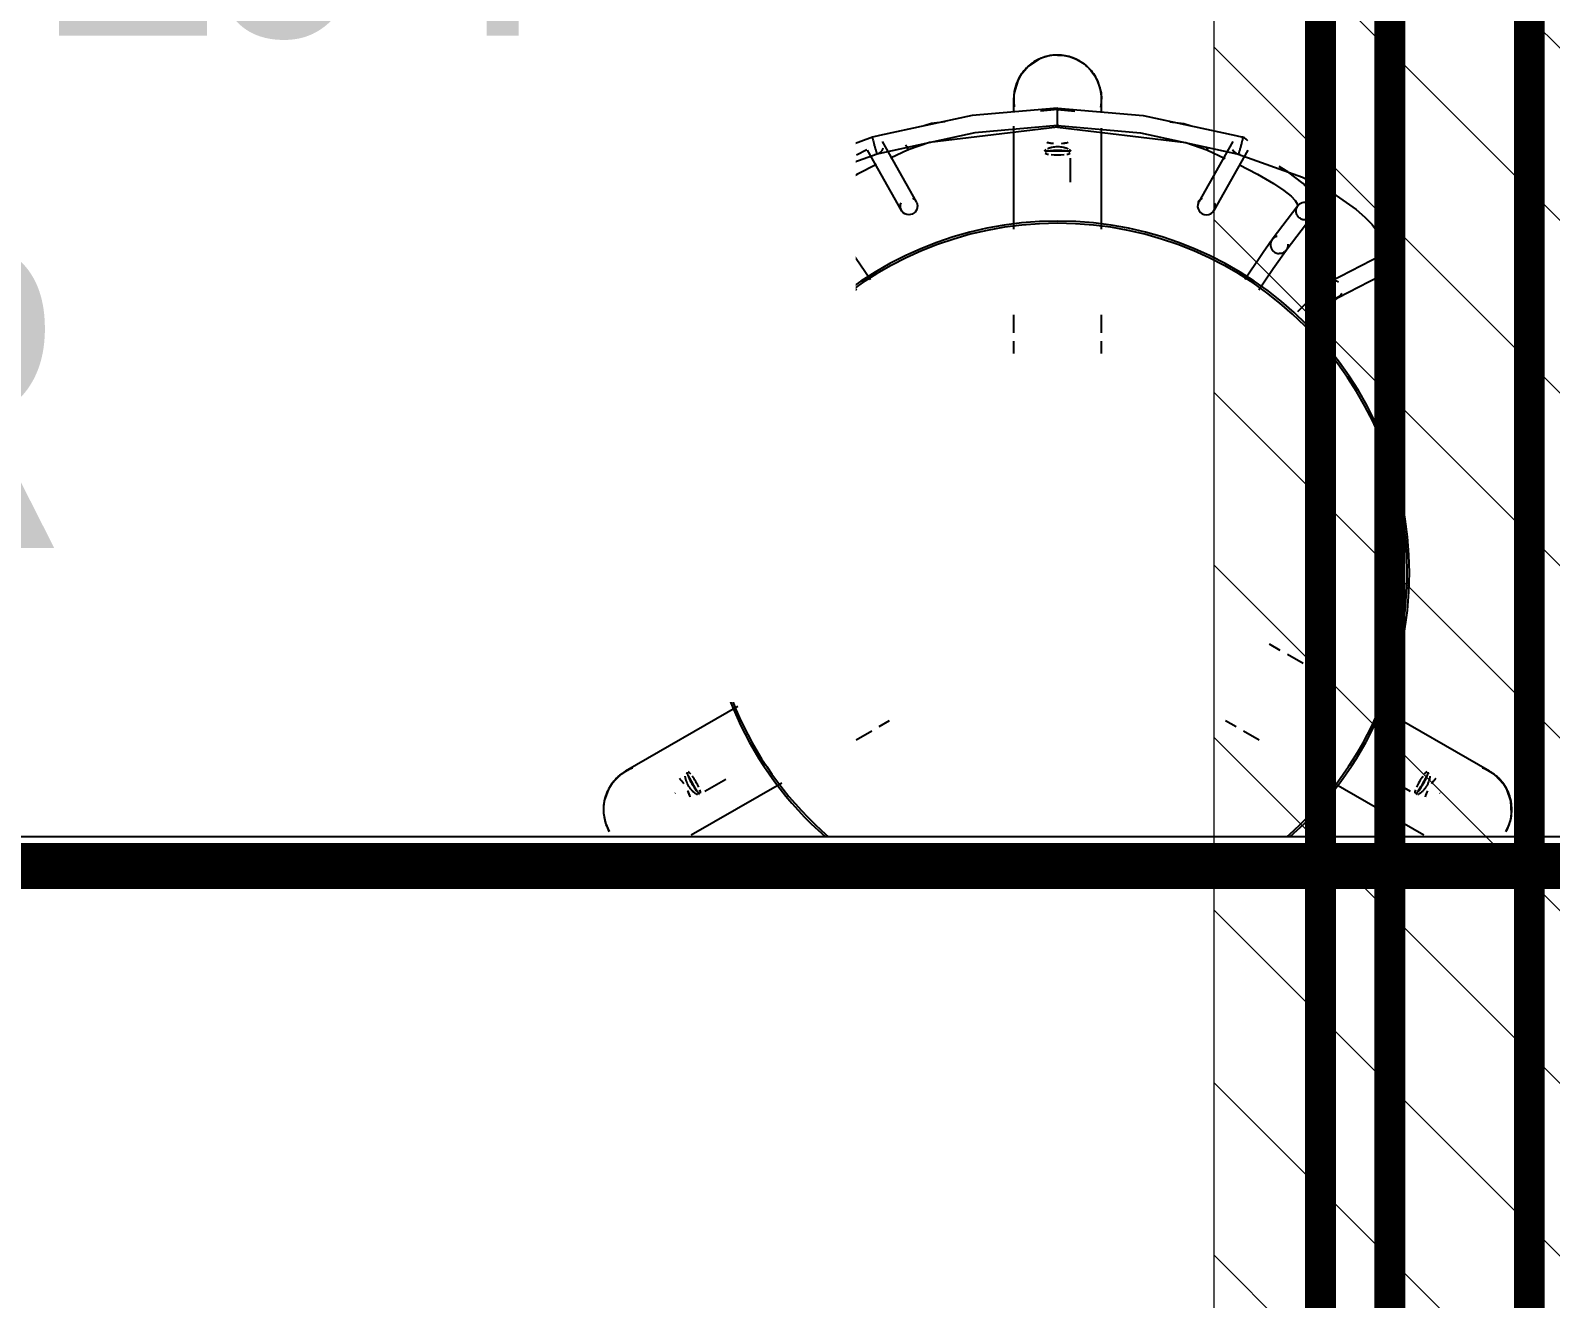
# Model space of a CAD drawing. Header units: millimetres. Extents: x 148480 to 578986, y 39883 to 155062.
# Drawn here: x 238237 to 239226, y 89860 to 90685 of the extents above; entities that cross this region are included whole.
import ezdxf

# ---------------------------------------------------------------- set-up
doc = ezdxf.new("R2010")
doc.units = ezdxf.units.MM
doc.linetypes.add('CENTER', pattern=[2, 1.25, -0.25, 0.25, -0.25])
doc.linetypes.add('HIDDEN', pattern=[0.375, 0.25, -0.125])
doc.layers.add('CB-AC CABLE TRAY', color=213, linetype='Continuous', lineweight=15)
doc.layers.add('P-PIPE-IDEN', color=7, linetype='Continuous', lineweight=9)
for name, color, linetype in [('CEN', 252, 'CENTER'), ('I - MODULAR', 44, 'Continuous'), ('Layer2', 4, 'Continuous'), ('Layer4', 6, 'Continuous'), ('M HVAC DRAIN PIPE', 30, 'Continuous'), ('M-HVAC VRV PIPE', 4, 'Continuous')]:
    doc.layers.add(name, color=color, linetype=linetype)
doc.styles.add('Arial_2', font='arial.ttf', dxfattribs={"height": 75})

# ---------------------------------------------------------------- blocks, each defined once
blk = doc.blocks.new('GFC1')
at = {"color": 8}
for p, q in [((311508.66, 91485.72, 0), (311508.66, 91474.05, 0)), ((311565.86, 91474.05, 0), (311565.86, 91485.72, 0)), ((311508.65, 91468.55, 0), (311508.65, 91460.58, 0)), ((311565.86, 91460.58, 0), (311565.86, 91468.55, 0)), ((311399.4, 91271.36, 0), (311392.49, 91267.38, 0)), ((311682.02, 91267.38, 0), (311675.11, 91271.36, 0)), ((311387.72, 91264.62, 0), (311377.62, 91258.79, 0)), ((311696.89, 91258.79, 0), (311686.79, 91264.62, 0)), ((311421.09, 91217.84, 0), (311428, 91221.83, 0)), ((311646.51, 91221.83, 0), (311653.42, 91217.84, 0)), ((311406.22, 91209.26, 0), (311416.32, 91215.09, 0)), ((311658.19, 91215.09, 0), (311668.29, 91209.26, 0))]:
    blk.add_line(p, q, dxfattribs=at)
at = {"layer": 'CEN', "color": 8, "linetype": 'HIDDEN', "lineweight": 0, "ltscale": 1500}
blk.add_lwpolyline([(313831.25, 92784.91), (313831.25, 91127.12), (309731.25, 91127.12), (309731.25, 92784.91)], dxfattribs=at)
at = {"layer": 'I - MODULAR', "color": 8}
for p, q in [((311508.66, 91625.86, 0), (311508.66, 91617.9, 0)), ((311565.86, 91617.71, 0), (311565.86, 91625.86, 0)), ((311537.26, 91619.29, 0), (311526.02, 91618.05, 0)), ((311537.26, 91619.29, 0), (311548.49, 91618.05, 0)), ((311508.66, 91608.31, 0), (311508.66, 91541.45, 0)), ((311565.86, 91541.45, 0), (311565.86, 91607.15, 0)), ((311413.09, 91593.04, 0), (311406.5, 91589.62, 0)), ((311413.3, 91592.88, 0), (311435.49, 91553.61, 0)), ((311445.45, 91559.24, 0), (311423.26, 91598.51, 0)), ((311440.14, 91592.95, 0), (311428.49, 91587.58, 0)), ((311651.25, 91598.51, 0), (311629.06, 91559.24, 0)), ((311634.37, 91592.95, 0), (311646.35, 91587.43, 0)), ((311639.02, 91553.61, 0), (311661.21, 91592.88, 0)), ((311545.6, 91571.96, 0), (311545.6, 91587.59, 0)), ((311397.66, 91534.59, 0), (311380.96, 91556.51, 0)), ((311693.55, 91556.51, 0), (311676.85, 91534.59, 0)), ((311371.85, 91549.58, 0), (311388.52, 91527.71, 0)), ((311685.99, 91527.71, 0), (311702.66, 91549.58, 0)), ((311327.38, 91523.65, 0), (311324.36, 91526.22, 0)), ((311360.05, 91507.19, 0), (311326.24, 91524.42, 0)), ((311748.27, 91524.42, 0), (311714.46, 91507.19, 0)), ((311758.57, 91518.48, 0), (311750.15, 91526.22, 0)), ((311319.86, 91515.04, 0), (311315.94, 91518.48, 0)), ((311321.04, 91514.23, 0), (311354.84, 91497, 0)), ((311719.67, 91497, 0), (311753.47, 91514.23, 0)), ((311758.57, 91518.48, 0), (311754.65, 91515.04, 0)), ((311329.28, 91230.88, 0), (311256.26, 91188.72, 0)), ((311818.25, 91188.72, 0), (311745.23, 91230.88, 0)), ((311298.98, 91147.34, 0), (311357.86, 91181.33, 0)), ((311307.87, 91175.86, 0), (311321.41, 91183.67, 0)), ((311716.65, 91181.33, 0), (311775.53, 91147.34, 0)), ((311753.1, 91183.67, 0), (311766.64, 91175.86, 0)), ((311288.51, 91174.42, 0), (311288.32, 91174.21, 0)), ((311786.19, 91174.21, 0), (311786, 91174.42, 0))]:
    blk.add_line(p, q, dxfattribs=at)
at = {"layer": 'I - MODULAR', "color": 8, "elevation": 0, "flags": 128}
for points in [[(311537.26, 91654.69), (311532.86, 91654.34), (311528.89, 91653.43), (311525.2, 91652), (311518.37, 91647.51), (311513.18, 91641.43), (311511.28, 91637.9), (311508.95, 91630), (311508.66, 91625.86)], [(311537.26, 91654.69), (311541.59, 91654.34), (311545.59, 91653.44), (311549.29, 91652.01), (311552.84, 91650.03), (311556.07, 91647.57), (311558.91, 91644.69), (311561.33, 91641.42), (311563.25, 91637.87), (311565.56, 91630), (311565.85, 91625.86)], [(311537.26, 91620.2), (311481.62, 91615.44), (311421.31, 91602.33), (311416.77, 91601.21)], [(311537.26, 91620.2), (311592.89, 91615.44), (311653.2, 91602.33), (311657.74, 91601.21)], [(311537.26, 91608.76), (311483.37, 91604.14), (311424.59, 91591.36), (311419.78, 91590.17)], [(311537.26, 91607.85), (311453.83, 91597.76), (311440.14, 91592.95)], [(311464.21, 91611.21), (311455.25, 91610.22), (311450.43, 91608.56)], [(311537.26, 91608.76), (311591.14, 91604.14), (311649.92, 91591.36), (311654.73, 91590.17)], [(311537.26, 91607.85), (311620.68, 91597.76), (311634.37, 91592.95)], [(311610.3, 91611.21), (311619.26, 91610.22), (311624.08, 91608.56)], [(311416.77, 91601.21), (311368.18, 91583.18), (311346.57, 91570.87), (311332.44, 91560.15), (311322.2, 91549.77), (311315.95, 91540.58), (311312.96, 91532.63), (311315.17, 91519.37), (311315.94, 91518.48)], [(311419.78, 91590.17), (311378.04, 91575.19), (311358.32, 91564.78), (311343.07, 91554.15), (311337.33, 91549.15), (311332.69, 91544.42), (311326.58, 91536.18), (311324.15, 91530.18), (311324.36, 91526.22)], [(311419.33, 91583.36), (311407.14, 91577.09), (311396.9, 91571.19), (311390.02, 91566.58), (311385.4, 91562.85), (311382.63, 91560.01), (311380.78, 91556.88), (311381.66, 91555.3)], [(311654.73, 91590.17), (311696.47, 91575.19), (311716.19, 91564.78), (311731.44, 91554.15), (311737.18, 91549.15), (311741.82, 91544.42), (311747.93, 91536.18), (311750.36, 91530.18), (311750.15, 91526.22)], [(311655.18, 91583.36), (311667.38, 91577.09), (311677.61, 91571.19), (311684.49, 91566.58), (311689.11, 91562.85), (311691.88, 91560.01), (311693.73, 91556.89), (311692.97, 91555.58), (311692.86, 91555.31)], [(311388.93, 91579.63), (311383.24, 91575.79), (311378.06, 91571.63), (311371.76, 91564.43), (311369.4, 91558.07), (311370.07, 91553.2), (311371.1, 91550.92), (311371.15, 91550.8)], [(311703.36, 91550.8), (311704.53, 91553.45), (311704.76, 91559.93), (311702.49, 91564.85), (311697.07, 91571.07), (311686.96, 91578.78), (311681.35, 91582.25)], [(311376.41, 91547.39), (311378.36, 91547.54), (311377.92, 91547.53), (311380.03, 91548.78), (311382.08, 91553.21), (311381.11, 91556.3)], [(311440.47, 91550.74), (311439.14, 91550.88), (311437.87, 91551.34), (311436.75, 91552.09), (311435.85, 91553.05), (311435.2, 91554.2)], [(311445.74, 91558.65), (311446.18, 91556.47), (311445.73, 91554.26), (311444.51, 91552.43), (311442.69, 91551.2), (311440.47, 91550.74)], [(311628.77, 91558.65), (311629.42, 91559.8), (311630.32, 91560.76), (311631.44, 91561.5)], [(311639.31, 91558.59), (311639.75, 91556.37), (311639.31, 91554.2)], [(311698.11, 91558.69), (311697.19, 91558.64), (311696.29, 91558.43), (311695.44, 91558.08), (311694.66, 91557.6), (311693.97, 91556.99), (311693.4, 91556.3)], [(311702.81, 91549.79), (311703.78, 91552.99), (311701.47, 91557.53), (311699.78, 91558.55), (311700.04, 91558.56), (311698.11, 91558.69)], [(311371.7, 91549.79), (311372.27, 91549.1), (311372.96, 91548.49), (311373.74, 91548), (311374.59, 91547.66), (311375.49, 91547.45), (311376.41, 91547.39)], [(311397.79, 91534.4), (311398.33, 91533.39), (311398.71, 91532.06), (311398.74, 91530.69), (311398.43, 91529.34), (311397.81, 91528.09), (311396.9, 91527.03), (311395.76, 91526.21), (311394.47, 91525.69), (311393.09, 91525.5)], [(311394.33, 91536.68), (311394.94, 91536.52), (311395.52, 91536.3), (311396.07, 91536.02), (311396.59, 91535.67), (311397.06, 91535.25), (311397.49, 91534.79), (311397.79, 91534.4)], [(311397.7, 91534.53), (311398.79, 91533.04), (311400.49, 91530.64), (311403.07, 91526.91), (311406.18, 91522.38), (311411.82, 91514.09), (311415.54, 91508.58)], [(311676.81, 91534.54), (311675.72, 91533.05), (311674.03, 91530.65), (311671.45, 91526.92), (311668.34, 91522.39), (311662.7, 91514.1), (311658.97, 91508.58)], [(311329.29, 91519.32), (311329.23, 91520.26), (311329, 91521.18), (311328.64, 91522.05), (311328.15, 91522.83), (311327.52, 91523.52)], [(311388.48, 91527.76), (311391.24, 91523.89), (311393.89, 91520.07), (311396.94, 91515.62), (311402.48, 91507.47), (311406.44, 91501.61)], [(311686.04, 91527.76), (311683.27, 91523.89), (311680.63, 91520.08), (311677.57, 91515.62), (311672.03, 91507.47), (311668.07, 91501.61)], [(311686.13, 91527.9), (311685.77, 91527.44), (311685.28, 91526.93), (311684.73, 91526.49), (311684.13, 91526.13), (311683.5, 91525.85), (311682.82, 91525.65), (311682.13, 91525.53), (311681.42, 91525.5)], [(311687.08, 91531.59), (311687.05, 91530.22), (311686.66, 91528.89), (311686.13, 91527.9)], [(311751.26, 91525.01), (311749.71, 91524.92), (311748.24, 91524.4), (311746.99, 91523.52)], [(311319.76, 91515.13), (311320.83, 91514.34), (311322.07, 91513.83), (311323.39, 91513.62), (311324.71, 91513.75), (311325.68, 91513.95), (311326.73, 91514.48), (311327.54, 91515.25), (311328.46, 91516.44), (311329.1, 91517.9), (311329.29, 91519.32)], [(311754.75, 91515.13), (311755.28, 91515.7), (311755.72, 91516.33), (311756.06, 91517.02), (311756.32, 91517.77), (311756.48, 91518.54), (311756.52, 91519.33)], [(311756.52, 91519.33), (311756.39, 91520.8), (311755.52, 91522.76), (311755.24, 91522.93)], [(311360.55, 91506.9), (311361.15, 91506.52), (311362.34, 91505.69), (311365.46, 91503.05), (311368.76, 91499.99), (311371.35, 91497.51), (311374.99, 91493.93), (311381.25, 91487.63)], [(311713.96, 91506.9), (311713.36, 91506.52), (311712.17, 91505.69), (311709.06, 91503.05), (311705.75, 91499.99), (311703.16, 91497.51), (311699.52, 91493.93), (311693.26, 91487.63)], [(311353.57, 91497.9), (311353.2, 91498.33), (311352.74, 91498.9), (311352.31, 91499.63)], [(311363.09, 91502.09), (311362.89, 91500.64), (311362.33, 91499.27), (311361.43, 91498.1), (311360.28, 91497.19), (311358.93, 91496.61), (311357.49, 91496.39), (311356.05, 91496.55), (311354.7, 91497.08), (311353.57, 91497.9)], [(311354.33, 91497.29), (311356.46, 91495.72), (311358.92, 91493.54), (311362.55, 91490.1), (311365.79, 91486.94), (311372.3, 91480.42), (311374.26, 91478.4)], [(311720.18, 91497.29), (311718.05, 91495.72), (311715.59, 91493.54), (311711.96, 91490.1), (311708.72, 91486.94), (311702.21, 91480.42), (311700.25, 91478.4)], [(311720.94, 91497.9), (311719.81, 91497.08), (311718.46, 91496.55), (311717.02, 91496.39), (311715.58, 91496.61), (311714.23, 91497.19), (311713.08, 91498.1), (311712.18, 91499.27), (311711.62, 91500.64), (311711.42, 91502.09)], [(311722.2, 91499.63), (311721.77, 91498.9), (311721.31, 91498.33), (311720.94, 91497.9)], [(311256.26, 91188.71), (311252.79, 91186.37), (311247.21, 91180.54), (311245.06, 91177.05), (311242.36, 91169.45), (311241.85, 91165.52), (311241.89, 91161.4), (311243.18, 91154.97), (311245.59, 91149.54)], [(311828.92, 91149.54), (311830.81, 91153.52), (311832.01, 91157.41), (311832.62, 91161.33), (311832.15, 91169.48), (311829.47, 91177.02), (311827.37, 91180.43), (311821.69, 91186.39), (311818.25, 91188.71)]]:
    blk.add_lwpolyline(points, dxfattribs=at)
at = {"layer": 'I - MODULAR', "color": 8, "linetype": 'Continuous', "elevation": 0}
blk.add_lwpolyline([(312855.19, 89946.23), (310155.19, 89946.23, -0.414214), (310005.19, 90096.23), (310005.19, 90996.23, -0.414214), (310155.19, 91146.23), (312855.19, 91146.23, -0.414214), (313005.19, 90996.23), (313005.19, 90096.23, -0.414214)], format="xyb", close=True, dxfattribs=at)
at = {"layer": 'I - MODULAR', "color": 8}
for radius, start, end in [(228.8, 0, 180), (228.8, 0, 180), (227.37, 0, 180), (228.8, 180, 228.59487), (228.8, 180, 228.59487), (227.37, 180, 229.03724), (227.37, 310.96276, 0), (228.8, 311.40513, 0), (228.8, 311.40513, 0)]:
    blk.add_arc((311537.26, 91317.84, 0), radius, start, end, dxfattribs=at)
for centre, major_axis, ratio, start_param, end_param in [((311418.28, 91595.69, 0), (4.98, 2.81), 0.992436, 4.201269, 5.531684), ((311537.26, 91591.15, 0), (8.35, 0), 0.173648, 0.261799, 2.879793), ((311656.23, 91595.69, 0), (-4.98, 2.81), 0.992436, 0.957956, 2.081916), ((311656.23, 91595.69, 0), (-4.98, 2.81), 0.992436, 4.258135, 5.223509), ((311537.26, 91591.15, 0), (8.35, 0), 0.173648, 3.403392, 3.926991), ((311537.26, 91591.15, 0), (8.35, 0), 0.173648, 4.18879, 5.235988), ((311537.26, 91591.15, 0), (8.35, 0), 0.173648, 5.497787, 6.021386), ((311440.47, 91556.42, 0), (4.98, 2.81), 0.992436, 2.248945, 3.041791), ((311440.47, 91556.42, 0), (4.98, 2.81), 0.992436, 6.183384, 6.879071), ((311634.04, 91556.42, 0), (-4.98, 2.81), 0.992436, 0.099802, 2.081916), ((311634.04, 91556.42, 0), (-4.98, 2.81), 0.992436, 2.081916, 3.241394), ((311300.62, 91181.31, 0), (-4.17, 7.23), 0.173648, 0.261799, 2.879793), ((311300.62, 91181.31, 0), (-4.17, 7.23), 0.173648, 5.497787, 6.021386), ((311773.89, 91181.31, 0), (4.17, 7.23), 0.173648, 3.403392, 6.021386), ((311773.89, 91181.31, 0), (4.17, 7.23), 0.173648, 0.261799, 0.785398), ((311300.62, 91181.31, 0), (-4.17, 7.23), 0.173648, 4.18879, 5.235988), ((311773.89, 91181.31, 0), (4.17, 7.23), 0.173648, 1.047198, 2.094395), ((311300.62, 91181.31, 0), (-4.17, 7.23), 0.173648, 3.403392, 3.926991), ((311773.89, 91181.31, 0), (4.17, 7.23), 0.173648, 2.356194, 2.879793)]:
    blk.add_ellipse(centre, major_axis=major_axis, ratio=ratio, start_param=start_param, end_param=end_param, dxfattribs=at)
for points, knots in [([(311537.26, 91654.68, 0), (311532.91, 91654.64, 0), (311526.93, 91653.32, 0), (311520.5, 91649.38, 0), (311517.42, 91646.7, 0), (311515.27, 91644.37, 0), (311513.38, 91641.82, 0), (311511.31, 91638.3, 0), (311509.39, 91633.28, 0), (311508.62, 91628.2, 0), (311508.67, 91623.95, 0), (311508.91, 91621.9, 0), (311509.09, 91620.88, 0)], [-1, -1, -1, -1, -0.8611111, -0.7916667, -0.7569444, -0.7222222, -0.6875, -0.6527778, -0.5833333, -0.5138889, -0.4791667, -0.4444444, -0.4444444, -0.4444444, -0.4444444]), ([(311537.26, 91654.68, 0), (311533.78, 91654.65, 0), (311528.93, 91653.81, 0), (311522.85, 91650.91, 0), (311518.74, 91648.03, 0), (311515.21, 91644.42, 0), (311512.33, 91640.3, 0), (311510.25, 91635.73, 0), (311508.94, 91630.89, 0), (311508.53, 91625.88, 0), (311508.8, 91622.53, 0), (311509.09, 91620.88, 0)], [-1, -1, -1, -1, -0.8888889, -0.8333333, -0.7777778, -0.7222222, -0.6666667, -0.6111111, -0.5555556, -0.5, -0.4444444, -0.4444444, -0.4444444, -0.4444444]), ([(311565.42, 91620.88, 0), (311565.64, 91622.1, 0), (311565.88, 91624.37, 0), (311565.84, 91627.77, 0), (311565.41, 91631.46, 0), (311564.26, 91635.73, 0), (311562.18, 91640.3, 0), (311559.3, 91644.42, 0), (311555.79, 91648.01, 0), (311551.67, 91650.9, 0), (311547.1, 91653.08, 0), (311542.37, 91654.35, 0), (311538.99, 91654.66, 0), (311537.26, 91654.68, 0)], [-0.5555556, -0.5555556, -0.5555556, -0.5555556, -0.5138889, -0.4791667, -0.4444444, -0.3888889, -0.3333333, -0.2777778, -0.2222222, -0.1666667, -0.1111111, -0.0555556, 0, 0, 0, 0]), ([(311537.26, 91618.34, 0), (311537.26, 91618.59, 0), (311537.26, 91619.04, 0), (311537.26, 91619.77, 0), (311537.26, 91620.27, 0), (311537.26, 91620.19, 0), (311537.26, 91619.79, 0), (311537.26, 91619.49, 0), (311537.26, 91619.31, 0)], [0.5555556, 0.5555556, 0.5555556, 0.5555556, 0.6111111, 0.6666667, 0.7777778, 0.8888889, 0.9444444, 1, 1, 1, 1]), ([(311537.26, 91609.66, 0), (311537.26, 91609.48, 0), (311537.26, 91609.18, 0), (311537.26, 91608.88, 0), (311537.26, 91608.74, 0), (311537.26, 91608.78, 0), (311537.26, 91609, 0), (311537.26, 91609.5, 0), (311537.26, 91610.34, 0), (311537.26, 91611.39, 0), (311537.26, 91612.28, 0), (311537.26, 91613.24, 0), (311537.26, 91614.56, 0), (311537.26, 91615.91, 0), (311537.26, 91617.15, 0), (311537.26, 91618, 0), (311537.26, 91618.74, 0), (311537.26, 91619.13, 0), (311537.26, 91619.31, 0)], [0, 0, 0, 0, 0.055556, 0.111111, 0.166667, 0.222222, 0.277778, 0.333333, 0.444444, 0.5, 0.555556, 0.611111, 0.666667, 0.777778, 0.833333, 0.888889, 0.944444, 1, 1, 1, 1]), ([(311537.26, 91608.69, 0), (311537.26, 91608.51, 0), (311537.26, 91608.22, 0), (311537.26, 91607.94, 0), (311537.26, 91607.82, 0), (311537.26, 91607.89, 0), (311537.26, 91608.12, 0), (311537.26, 91608.65, 0), (311537.26, 91609.29, 0), (311537.26, 91609.8, 0)], [-0.6666667, -0.6666667, -0.6666667, -0.6666667, -0.6111111, -0.5555556, -0.5, -0.4444444, -0.3888889, -0.3333333, -0.2222222, -0.2222222, -0.2222222, -0.2222222]), ([(311537.26, 91608.69, 0), (311537.26, 91608.51, 0), (311537.26, 91608.22, 0), (311537.26, 91607.94, 0), (311537.26, 91607.82, 0), (311537.26, 91607.89, 0), (311537.26, 91608.12, 0), (311537.26, 91608.59, 0), (311537.26, 91609.18, 0), (311537.26, 91609.67, 0), (311537.26, 91609.79, 0)], [0.3333333, 0.3333333, 0.3333333, 0.3333333, 0.3888889, 0.4444444, 0.5, 0.5555556, 0.6111111, 0.6666667, 0.75, 0.7777778, 0.7777778, 0.7777778, 0.7777778]), ([(311416.89, 91600.33, 0), (311416.85, 91600.51, 0), (311416.79, 91600.8, 0), (311416.75, 91601.12, 0), (311416.76, 91601.21, 0), (311416.77, 91601.21, 0)], [0, 0, 0, 0, 0.0555556, 0.1111111, 0.1797143, 0.1797143, 0.1797143, 0.1797143]), ([(311416.89, 91600.33, 0), (311416.92, 91600.16, 0), (311417, 91599.78, 0), (311417.23, 91598.82, 0), (311417.59, 91597.38, 0), (311418.02, 91595.74, 0), (311418.38, 91594.46, 0), (311418.64, 91593.54, 0), (311418.9, 91592.68, 0), (311419.13, 91591.92, 0), (311419.34, 91591.27, 0), (311419.57, 91590.58, 0), (311419.69, 91590.29, 0), (311419.74, 91590.22, 0)], [0, 0, 0, 0, 0.0555556, 0.1111111, 0.2222222, 0.3333333, 0.3888889, 0.4444444, 0.5, 0.5555556, 0.6111111, 0.6666667, 0.7777778, 0.7777778, 0.7777778, 0.7777778]), ([(311438.27, 91596.21, 0), (311438.41, 91595.93, 0), (311438.67, 91595.37, 0), (311439.04, 91594.64, 0), (311439.38, 91594.01, 0), (311439.66, 91593.52, 0), (311439.89, 91593.17, 0), (311440.05, 91592.97, 0), (311440.12, 91592.94, 0), (311440.14, 91592.95, 0)], [0.1111111, 0.1111111, 0.1111111, 0.1111111, 0.1666667, 0.2222222, 0.2777778, 0.3333333, 0.3888889, 0.4444444, 0.4956758, 0.4956758, 0.4956758, 0.4956758]), ([(311440.14, 91592.95, 0), (311440.14, 91592.95, 0), (311440.17, 91592.96, 0), (311440.19, 91593.04, 0), (311440.14, 91593.32, 0), (311440.01, 91593.81, 0), (311439.82, 91594.39, 0), (311439.65, 91594.87, 0), (311439.6, 91594.99, 0)], [0.4980564, 0.4980564, 0.4980564, 0.4980564, 0.5, 0.5555556, 0.6111111, 0.6666667, 0.75, 0.7777778, 0.7777778, 0.7777778, 0.7777778]), ([(311530.18, 91597.94, 0), (311530.84, 91597.77, 0), (311532.28, 91597.44, 0), (311533.8, 91597.3, 0), (311534.62, 91597.24, 0)], [-0.07874903, -0.07874903, -0.07874903, -0.07874903, -0.05555556, -0.02873291, -0.02873291, -0.02873291, -0.02873291]), ([(311530.73, 91593.84, 0), (311530.92, 91593.92, 0), (311531.34, 91594.1, 0), (311532.03, 91594.34, 0), (311532.79, 91594.56, 0), (311533.89, 91594.82, 0), (311535.37, 91595.06, 0), (311536.63, 91595.12, 0), (311537.26, 91595.13, 0)], [-0.5714286, -0.5714286, -0.5714286, -0.5714286, -0.5, -0.4285714, -0.3571429, -0.2857143, -0.1428571, 0, 0, 0, 0]), ([(311537.26, 91595.13, 0), (311537.88, 91595.12, 0), (311539.14, 91595.06, 0), (311540.62, 91594.82, 0), (311541.72, 91594.56, 0), (311542.48, 91594.34, 0), (311543.17, 91594.1, 0), (311543.68, 91593.89, 0), (311543.95, 91593.76, 0), (311544.04, 91593.72, 0)], [-1, -1, -1, -1, -0.8571429, -0.7142857, -0.6428571, -0.5714286, -0.5, -0.4285714, -0.3958969, -0.3958969, -0.3958969, -0.3958969]), ([(311634.37, 91592.95, 0), (311634.37, 91592.95, 0), (311634.34, 91592.96, 0), (311634.33, 91593.04, 0), (311634.37, 91593.32, 0), (311634.51, 91593.88, 0), (311634.73, 91594.5, 0), (311634.91, 91594.99, 0)], [0.4980564, 0.4980564, 0.4980564, 0.4980564, 0.5, 0.5555556, 0.6111111, 0.6666667, 0.7777778, 0.7777778, 0.7777778, 0.7777778]), ([(311635.47, 91594.66, 0), (311635.36, 91594.43, 0), (311635.13, 91594.01, 0), (311634.85, 91593.52, 0), (311634.62, 91593.17, 0), (311634.46, 91592.97, 0), (311634.39, 91592.94, 0), (311634.37, 91592.95, 0)], [0.2222222, 0.2222222, 0.2222222, 0.2222222, 0.2777778, 0.3333333, 0.3888889, 0.4444444, 0.4956758, 0.4956758, 0.4956758, 0.4956758]), ([(311657.62, 91600.33, 0), (311657.59, 91600.16, 0), (311657.51, 91599.78, 0), (311657.28, 91598.82, 0), (311656.92, 91597.38, 0), (311656.49, 91595.74, 0), (311656.13, 91594.46, 0), (311655.84, 91593.46, 0), (311655.55, 91592.47, 0), (311655.27, 91591.57, 0), (311655.03, 91590.85, 0), (311654.87, 91590.41, 0), (311654.8, 91590.26, 0), (311654.77, 91590.22, 0)], [0, 0, 0, 0, 0.0555556, 0.1111111, 0.2222222, 0.3333333, 0.3888889, 0.4444444, 0.5138889, 0.5833333, 0.6527778, 0.7222222, 0.7777778, 0.7777778, 0.7777778, 0.7777778]), ([(311657.62, 91600.33, 0), (311657.66, 91600.51, 0), (311657.72, 91600.8, 0), (311657.76, 91601.12, 0), (311657.75, 91601.21, 0), (311657.74, 91601.21, 0)], [0, 0, 0, 0, 0.0555556, 0.1111111, 0.1797143, 0.1797143, 0.1797143, 0.1797143]), ([(311537.26, 91592.23, 0), (311536.63, 91592.22, 0), (311535.37, 91592.21, 0), (311533.89, 91592.16, 0), (311532.79, 91592.11, 0), (311532.03, 91592.07, 0), (311531.34, 91592.04, 0), (311530.72, 91592.03, 0), (311530.18, 91592.03, 0), (311529.87, 91592.04, 0), (311529.74, 91592.06, 0)], [-1, -1, -1, -1, -0.8571429, -0.7142857, -0.6428571, -0.5714286, -0.5, -0.4285714, -0.3571429, -0.2857143, -0.2857143, -0.2857143, -0.2857143]), ([(311545.6, 91592.45, 0), (311545.6, 91592.34, 0), (311545.46, 91592.17, 0), (311544.94, 91592.06, 0), (311544.33, 91592.03, 0), (311543.79, 91592.03, 0), (311543.17, 91592.04, 0), (311542.48, 91592.07, 0), (311541.72, 91592.11, 0), (311540.62, 91592.16, 0), (311539.14, 91592.21, 0), (311537.88, 91592.22, 0), (311537.26, 91592.23, 0)], [-1, -1, -1, -1, -0.857143, -0.714286, -0.642857, -0.571429, -0.5, -0.428571, -0.357143, -0.285714, -0.142857, 0, 0, 0, 0]), ([(311371.73, 91549.75, 0), (311371.64, 91549.88, 0), (311371.43, 91550.2, 0), (311371.16, 91550.75, 0), (311370.96, 91551.3, 0), (311370.84, 91551.76, 0), (311370.77, 91552.19, 0), (311370.74, 91552.56, 0), (311370.72, 91552.94, 0), (311370.74, 91553.49, 0), (311370.88, 91554.28, 0), (311371.15, 91555.1, 0), (311371.57, 91555.9, 0), (311372.1, 91556.61, 0), (311372.89, 91557.4, 0), (311373.64, 91557.87, 0), (311374.11, 91558.12, 0), (311374.38, 91558.26, 0), (311374.63, 91558.38, 0), (311374.78, 91558.47, 0), (311374.84, 91558.54, 0), (311374.94, 91558.61, 0), (311374.65, 91558.58, 0), (311374.34, 91558.52, 0), (311374.57, 91558.59, 0), (311375.11, 91558.68, 0), (311375.67, 91558.73, 0), (311376.14, 91558.72, 0), (311376.41, 91558.69, 0)], [0, 0, 0, 0, 0.05, 0.1, 0.125, 0.15, 0.175, 0.1875, 0.2, 0.225, 0.25, 0.275, 0.3, 0.325, 0.35, 0.4, 0.425, 0.45, 0.475, 0.525, 0.575, 0.6375, 0.7, 0.75, 0.85, 0.9, 0.95, 1, 1, 1, 1]), ([(311376.41, 91558.69, 0), (311376.71, 91558.7, 0), (311377.32, 91558.66, 0), (311378.07, 91558.49, 0), (311378.57, 91558.31, 0), (311378.84, 91558.2, 0), (311379.05, 91558.1, 0), (311379.25, 91557.99, 0), (311379.45, 91557.88, 0), (311379.64, 91557.75, 0), (311379.83, 91557.62, 0), (311380.01, 91557.48, 0), (311380.19, 91557.33, 0), (311380.36, 91557.18, 0), (311380.52, 91557.02, 0), (311380.67, 91556.85, 0), (311380.87, 91556.63, 0), (311381, 91556.46, 0), (311381.08, 91556.34, 0)], [0, 0, 0, 0, 0.166667, 0.333333, 0.416667, 0.458333, 0.5, 0.541667, 0.583333, 0.625, 0.666667, 0.708333, 0.75, 0.791667, 0.833333, 0.875, 0.916667, 1, 1, 1, 1]), ([(311698.11, 91547.4, 0), (311697.68, 91547.4, 0), (311697.06, 91547.48, 0), (311696.36, 91547.69, 0), (311695.98, 91547.84, 0), (311695.7, 91547.97, 0), (311695.42, 91548.12, 0), (311695.08, 91548.33, 0), (311694.51, 91548.74, 0), (311693.79, 91549.46, 0), (311693.2, 91550.29, 0), (311692.84, 91551.02, 0), (311692.63, 91551.6, 0), (311692.49, 91552.21, 0), (311692.42, 91552.84, 0), (311692.43, 91553.48, 0), (311692.5, 91554.1, 0), (311692.64, 91554.7, 0), (311692.91, 91555.48, 0), (311693.2, 91556.01, 0), (311693.43, 91556.34, 0)], [0, 0, 0, 0, 0.1, 0.15, 0.175, 0.2, 0.225, 0.25, 0.3, 0.4, 0.5, 0.55, 0.6, 0.65, 0.7, 0.75, 0.8, 0.85, 0.9, 1, 1, 1, 1]), ([(311702.78, 91549.75, 0), (311702.7, 91549.63, 0), (311702.57, 91549.46, 0), (311702.37, 91549.23, 0), (311702.22, 91549.07, 0), (311702.06, 91548.91, 0), (311701.89, 91548.76, 0), (311701.71, 91548.61, 0), (311701.53, 91548.47, 0), (311701.34, 91548.33, 0), (311701.15, 91548.21, 0), (311700.95, 91548.1, 0), (311700.75, 91547.99, 0), (311700.55, 91547.89, 0), (311700.27, 91547.77, 0), (311699.77, 91547.6, 0), (311699.02, 91547.43, 0), (311698.41, 91547.39, 0), (311698.11, 91547.4, 0)], [0, 0, 0, 0, 0.083333, 0.125, 0.166667, 0.208333, 0.25, 0.291667, 0.333333, 0.375, 0.416667, 0.458333, 0.5, 0.541667, 0.583333, 0.666667, 0.833333, 1, 1, 1, 1]), ([(311676.75, 91534.45, 0), (311676.7, 91534.37, 0), (311676.6, 91534.22, 0), (311676.45, 91533.97, 0), (311676.32, 91533.72, 0), (311676.22, 91533.49, 0), (311676.09, 91533.19, 0), (311675.97, 91532.83, 0), (311675.86, 91532.43, 0), (311675.8, 91532.08, 0), (311675.76, 91531.74, 0), (311675.74, 91531.4, 0), (311675.74, 91531.05, 0), (311675.77, 91530.71, 0), (311675.81, 91530.37, 0), (311675.9, 91529.91, 0), (311676.06, 91529.35, 0), (311676.34, 91528.7, 0), (311676.68, 91528.09, 0), (311677.11, 91527.53, 0), (311677.6, 91527.02, 0), (311678.14, 91526.58, 0), (311678.74, 91526.2, 0), (311679.27, 91525.95, 0), (311679.7, 91525.79, 0), (311680.04, 91525.69, 0), (311680.38, 91525.61, 0), (311680.84, 91525.53, 0), (311681.19, 91525.5, 0), (311681.42, 91525.5, 0)], [0, 0, 0, 0, 0.027778, 0.055556, 0.083333, 0.104167, 0.125, 0.166667, 0.194444, 0.222222, 0.25, 0.277778, 0.305556, 0.333333, 0.361111, 0.388889, 0.444444, 0.5, 0.555556, 0.611111, 0.666667, 0.722222, 0.777778, 0.833333, 0.861111, 0.888889, 0.916667, 0.944444, 1, 1, 1, 1]), ([(311680.18, 91536.69, 0), (311680.08, 91536.67, 0), (311679.88, 91536.62, 0), (311679.58, 91536.53, 0), (311679.29, 91536.43, 0), (311679.01, 91536.31, 0), (311678.75, 91536.19, 0), (311678.53, 91536.07, 0), (311678.31, 91535.94, 0), (311678.07, 91535.78, 0), (311677.84, 91535.6, 0), (311677.64, 91535.43, 0), (311677.47, 91535.28, 0), (311677.3, 91535.11, 0), (311677.11, 91534.91, 0), (311676.92, 91534.68, 0), (311676.81, 91534.53, 0), (311676.75, 91534.45, 0)], [0.2222222, 0.2222222, 0.2222222, 0.2222222, 0.2777778, 0.3333333, 0.3888889, 0.4444444, 0.5, 0.5416667, 0.5833333, 0.6388889, 0.6944444, 0.7361111, 0.7777778, 0.8194444, 0.8611111, 0.9166667, 1, 1, 1, 1]), ([(311321.83, 91524.7, 0), (311321.89, 91524.72, 0), (311322.13, 91524.8, 0), (311322.51, 91524.9, 0), (311322.95, 91524.98, 0), (311323.33, 91525.02, 0), (311323.71, 91525.03, 0), (311324.22, 91525.01, 0), (311324.86, 91524.93, 0), (311325.48, 91524.75, 0), (311325.96, 91524.56, 0), (311326.42, 91524.34, 0), (311326.96, 91524, 0), (311327.35, 91523.68, 0), (311327.53, 91523.51, 0)], [0.5555556, 0.5555556, 0.5555556, 0.5555556, 0.5694444, 0.6111111, 0.6388889, 0.6666667, 0.6944444, 0.7222222, 0.7777778, 0.8333333, 0.8611111, 0.8888889, 0.9444444, 1, 1, 1, 1]), ([(311387.43, 91531.56, 0), (311387.42, 91531.44, 0), (311387.4, 91531.21, 0), (311387.4, 91530.87, 0), (311387.42, 91530.53, 0), (311387.46, 91530.18, 0), (311387.53, 91529.84, 0), (311387.63, 91529.49, 0), (311387.73, 91529.18, 0), (311387.83, 91528.92, 0), (311387.94, 91528.68, 0), (311388.08, 91528.39, 0), (311388.24, 91528.11, 0), (311388.36, 91527.92, 0), (311388.41, 91527.85, 0)], [0.6666667, 0.6666667, 0.6666667, 0.6666667, 0.6944444, 0.7222222, 0.75, 0.7777778, 0.8055556, 0.8333333, 0.8611111, 0.8819444, 0.9027778, 0.9305556, 0.9722222, 1, 1, 1, 1]), ([(311388.41, 91527.85, 0), (311388.46, 91527.79, 0), (311388.55, 91527.66, 0), (311388.71, 91527.47, 0), (311388.87, 91527.29, 0), (311389.05, 91527.1, 0), (311389.25, 91526.92, 0), (311389.45, 91526.74, 0), (311389.73, 91526.52, 0), (311390.02, 91526.33, 0), (311390.32, 91526.16, 0), (311390.57, 91526.03, 0), (311391.02, 91525.84, 0), (311391.64, 91525.64, 0), (311392.38, 91525.52, 0), (311392.85, 91525.5, 0), (311393.09, 91525.5, 0)], [0, 0, 0, 0, 0.0625, 0.109375, 0.15625, 0.203125, 0.246094, 0.296875, 0.34375, 0.4375, 0.484375, 0.53125, 0.59375, 0.75, 0.875, 1, 1, 1, 1]), ([(311745.22, 91519.32, 0), (311745.21, 91519.64, 0), (311745.25, 91520.11, 0), (311745.36, 91520.65, 0), (311745.44, 91520.95, 0), (311745.5, 91521.18, 0), (311745.58, 91521.4, 0), (311745.67, 91521.62, 0), (311745.77, 91521.83, 0), (311745.87, 91522.04, 0), (311745.98, 91522.25, 0), (311746.1, 91522.44, 0), (311746.22, 91522.64, 0), (311746.36, 91522.82, 0), (311746.5, 91523, 0), (311746.7, 91523.24, 0), (311746.87, 91523.4, 0), (311746.98, 91523.51, 0)], [0, 0, 0, 0, 0.2, 0.3, 0.35, 0.4, 0.45, 0.5, 0.55, 0.6, 0.65, 0.7, 0.75, 0.8, 0.85, 0.9, 1, 1, 1, 1]), ([(311317.99, 91519.32, 0), (311317.99, 91519.43, 0), (311317.98, 91519.65, 0), (311318, 91520.02, 0), (311318.05, 91520.42, 0), (311318.12, 91520.77, 0), (311318.21, 91521.09, 0), (311318.32, 91521.46, 0), (311318.52, 91521.94, 0), (311318.76, 91522.37, 0), (311318.93, 91522.64, 0), (311319.01, 91522.74, 0), (311319.04, 91522.78, 0)], [0, 0, 0, 0, 0.0277778, 0.0555556, 0.0833333, 0.1111111, 0.125, 0.1388889, 0.1666667, 0.1944444, 0.2083333, 0.2222222, 0.2222222, 0.2222222, 0.2222222]), ([(311319.76, 91515.14, 0), (311319.66, 91515.22, 0), (311319.5, 91515.38, 0), (311319.28, 91515.63, 0), (311319.09, 91515.88, 0), (311318.91, 91516.14, 0), (311318.74, 91516.42, 0), (311318.59, 91516.7, 0), (311318.44, 91517.03, 0), (311318.3, 91517.39, 0), (311318.18, 91517.77, 0), (311318.09, 91518.15, 0), (311318.01, 91518.67, 0), (311317.99, 91519.06, 0), (311317.99, 91519.32, 0)], [0, 0, 0, 0, 0.083333, 0.145833, 0.208333, 0.291667, 0.354167, 0.416667, 0.5, 0.583333, 0.666667, 0.75, 0.833333, 1, 1, 1, 1]), ([(311754.76, 91515.14, 0), (311754.6, 91514.99, 0), (311754.35, 91514.78, 0), (311754, 91514.53, 0), (311753.72, 91514.36, 0), (311753.43, 91514.2, 0), (311753.13, 91514.06, 0), (311752.82, 91513.94, 0), (311752.5, 91513.84, 0), (311752.18, 91513.76, 0), (311751.86, 91513.69, 0), (311751.56, 91513.65, 0), (311751.29, 91513.63, 0), (311750.96, 91513.62, 0), (311750.59, 91513.63, 0), (311750.24, 91513.67, 0), (311749.92, 91513.72, 0), (311749.64, 91513.77, 0), (311749.33, 91513.82, 0), (311749.08, 91513.88, 0), (311748.85, 91513.96, 0), (311748.69, 91514.05, 0), (311748.6, 91514.14, 0), (311748.49, 91514.24, 0), (311748.34, 91514.35, 0), (311748.06, 91514.51, 0), (311747.62, 91514.76, 0), (311747.23, 91515.03, 0), (311746.99, 91515.24, 0), (311746.79, 91515.42, 0), (311746.58, 91515.65, 0), (311746.38, 91515.92, 0), (311746.2, 91516.19, 0), (311746.05, 91516.45, 0), (311745.86, 91516.77, 0), (311745.67, 91517.16, 0), (311745.51, 91517.58, 0), (311745.4, 91517.94, 0), (311745.32, 91518.29, 0), (311745.24, 91518.76, 0), (311745.22, 91519.1, 0), (311745.22, 91519.32, 0)], [0, 0, 0, 0, 0.05, 0.075, 0.1, 0.125, 0.15, 0.175, 0.2, 0.225, 0.25, 0.275, 0.29375, 0.3125, 0.35, 0.375, 0.39375, 0.425, 0.45, 0.475, 0.5, 0.525, 0.55, 0.575, 0.59375, 0.6125, 0.65, 0.675, 0.6875, 0.703125, 0.725, 0.75, 0.775, 0.79375, 0.8125, 0.85, 0.875, 0.9, 0.925, 0.95, 1, 1, 1, 1]), ([(311361.33, 91506.28, 0), (311361.17, 91506.44, 0), (311360.9, 91506.66, 0), (311360.51, 91506.93, 0), (311360.21, 91507.11, 0), (311359.88, 91507.27, 0), (311359.55, 91507.42, 0), (311359.2, 91507.54, 0), (311358.84, 91507.64, 0), (311358.49, 91507.72, 0), (311358.13, 91507.77, 0), (311357.77, 91507.79, 0), (311357.41, 91507.8, 0), (311357.04, 91507.78, 0), (311356.68, 91507.74, 0), (311356.32, 91507.67, 0), (311355.96, 91507.58, 0), (311355.61, 91507.47, 0), (311355.15, 91507.29, 0), (311354.82, 91507.12, 0), (311354.61, 91507, 0)], [0, 0, 0, 0, 0.0555556, 0.0833333, 0.1111111, 0.1388889, 0.1666667, 0.1944444, 0.2222222, 0.25, 0.2777778, 0.3055556, 0.3333333, 0.3611111, 0.3888889, 0.4166667, 0.4444444, 0.4722222, 0.5, 0.5555556, 0.5555556, 0.5555556, 0.5555556]), ([(311363.09, 91502.09, 0), (311363.1, 91502.38, 0), (311363.07, 91502.8, 0), (311362.98, 91503.32, 0), (311362.9, 91503.66, 0), (311362.8, 91503.99, 0), (311362.69, 91504.3, 0), (311362.55, 91504.61, 0), (311362.41, 91504.88, 0), (311362.26, 91505.14, 0), (311362.13, 91505.33, 0), (311361.99, 91505.51, 0), (311361.85, 91505.67, 0), (311361.68, 91505.86, 0), (311361.54, 91506.04, 0), (311361.41, 91506.18, 0), (311361.35, 91506.25, 0), (311361.33, 91506.28, 0)], [0, 0, 0, 0, 0.166667, 0.25, 0.3125, 0.375, 0.458333, 0.510417, 0.583333, 0.635417, 0.6875, 0.729167, 0.770833, 0.822917, 0.895833, 0.958333, 1, 1, 1, 1]), ([(311713.18, 91506.28, 0), (311713.16, 91506.25, 0), (311713.1, 91506.18, 0), (311712.99, 91506.05, 0), (311712.84, 91505.88, 0), (311712.68, 91505.69, 0), (311712.52, 91505.51, 0), (311712.39, 91505.33, 0), (311712.25, 91505.14, 0), (311712.11, 91504.9, 0), (311711.96, 91504.63, 0), (311711.82, 91504.31, 0), (311711.71, 91503.99, 0), (311711.61, 91503.66, 0), (311711.53, 91503.32, 0), (311711.46, 91502.94, 0), (311711.42, 91502.52, 0), (311711.42, 91502.24, 0), (311711.42, 91502.09, 0)], [0, 0, 0, 0, 0.041667, 0.104167, 0.161458, 0.229167, 0.270833, 0.3125, 0.364583, 0.416667, 0.479167, 0.541667, 0.625, 0.6875, 0.75, 0.833333, 0.916667, 1, 1, 1, 1]), ([(311719.9, 91507, 0), (311719.69, 91507.12, 0), (311719.36, 91507.29, 0), (311718.9, 91507.47, 0), (311718.55, 91507.58, 0), (311718.19, 91507.67, 0), (311717.83, 91507.74, 0), (311717.47, 91507.78, 0), (311717.1, 91507.8, 0), (311716.74, 91507.79, 0), (311716.38, 91507.77, 0), (311716.02, 91507.72, 0), (311715.67, 91507.64, 0), (311715.31, 91507.54, 0), (311714.96, 91507.42, 0), (311714.63, 91507.27, 0), (311714.3, 91507.11, 0), (311714, 91506.93, 0), (311713.61, 91506.66, 0), (311713.35, 91506.44, 0), (311713.18, 91506.28, 0)], [0.4444444, 0.4444444, 0.4444444, 0.4444444, 0.5, 0.5277778, 0.5555556, 0.5833333, 0.6111111, 0.6388889, 0.6666667, 0.6944444, 0.7222222, 0.75, 0.7777778, 0.8055556, 0.8333333, 0.8611111, 0.8888889, 0.9166667, 0.9444444, 1, 1, 1, 1]), ([(311260.78, 91190.84, 0), (311259.21, 91190.26, 0), (311256.18, 91188.82, 0), (311252.05, 91185.96, 0), (311248.51, 91182.41, 0), (311245.59, 91178.33, 0), (311243.46, 91173.77, 0), (311242.1, 91168.9, 0), (311241.66, 91163.91, 0), (311242.19, 91157.19, 0), (311243.89, 91152.57, 0), (311245.6, 91149.54, 0)], [-0.5555556, -0.5555556, -0.5555556, -0.5555556, -0.5, -0.4444444, -0.3888889, -0.3333333, -0.2777778, -0.2222222, -0.1666667, -0.1111111, 0, 0, 0, 0]), ([(311260.79, 91190.84, 0), (311259.62, 91190.41, 0), (311257.54, 91189.49, 0), (311254.61, 91187.76, 0), (311251.63, 91185.54, 0), (311248.51, 91182.41, 0), (311245.59, 91178.32, 0), (311243.46, 91173.77, 0), (311242.1, 91168.93, 0), (311241.66, 91163.92, 0), (311242.06, 91158.87, 0), (311243.33, 91154.14, 0), (311244.74, 91151.06, 0), (311245.6, 91149.54, 0)], [-0.5555556, -0.5555556, -0.5555556, -0.5555556, -0.5138889, -0.4791667, -0.4444444, -0.3888889, -0.3333333, -0.2777778, -0.2222222, -0.1666667, -0.1111111, -0.0555556, 0, 0, 0, 0]), ([(311295.65, 91187.84, 0), (311295.78, 91187.75, 0), (311295.99, 91187.51, 0), (311296.32, 91187, 0), (311296.59, 91186.53, 0), (311296.89, 91185.99, 0), (311297.21, 91185.37, 0), (311297.56, 91184.69, 0), (311298.06, 91183.72, 0), (311298.76, 91182.41, 0), (311299.37, 91181.32, 0), (311299.69, 91180.77, 0)], [-0.8571429, -0.8571429, -0.8571429, -0.8571429, -0.7142857, -0.6428571, -0.5714286, -0.5, -0.4285714, -0.3571429, -0.2857143, -0.1428571, 0, 0, 0, 0]), ([(311774.83, 91180.77, 0), (311775.14, 91181.32, 0), (311775.75, 91182.41, 0), (311776.45, 91183.72, 0), (311776.95, 91184.69, 0), (311777.3, 91185.37, 0), (311777.62, 91185.99, 0), (311777.92, 91186.53, 0), (311778.19, 91187, 0), (311778.52, 91187.51, 0), (311778.73, 91187.75, 0), (311778.86, 91187.84, 0)], [-1, -1, -1, -1, -0.8571429, -0.7142857, -0.6428571, -0.5714286, -0.5, -0.4285714, -0.3571429, -0.2857143, -0.1428571, -0.1428571, -0.1428571, -0.1428571]), ([(311828.91, 91149.54, 0), (311831.05, 91153.33, 0), (311832.9, 91159.17, 0), (311832.7, 91166.7, 0), (311831.92, 91170.71, 0), (311830.97, 91173.74, 0), (311829.72, 91176.65, 0), (311827.7, 91180.2, 0), (311824.31, 91184.37, 0), (311820.29, 91187.58, 0), (311816.59, 91189.67, 0), (311814.69, 91190.48, 0), (311813.72, 91190.84, 0)], [-1, -1, -1, -1, -0.8611111, -0.7916667, -0.7569444, -0.7222222, -0.6875, -0.6527778, -0.5833333, -0.5138889, -0.4791667, -0.4444444, -0.4444444, -0.4444444, -0.4444444]), ([(311828.91, 91149.54, 0), (311830.62, 91152.57, 0), (311832.32, 91157.19, 0), (311832.85, 91163.91, 0), (311832.41, 91168.9, 0), (311831.05, 91173.77, 0), (311828.92, 91178.33, 0), (311826, 91182.41, 0), (311822.46, 91185.96, 0), (311818.34, 91188.82, 0), (311815.3, 91190.26, 0), (311813.73, 91190.84, 0)], [-1, -1, -1, -1, -0.8888889, -0.8333333, -0.7777778, -0.7222222, -0.6666667, -0.6111111, -0.5555556, -0.5, -0.4444444, -0.4444444, -0.4444444, -0.4444444]), ([(311297.17, 91179.32, 0), (311296.86, 91179.87, 0), (311296.29, 91180.99, 0), (311295.75, 91182.39, 0), (311295.43, 91183.46, 0), (311295.24, 91184.24, 0), (311295.11, 91184.96, 0), (311295.05, 91185.4, 0), (311295.03, 91185.62, 0)], [-1, -1, -1, -1, -0.8571429, -0.7142857, -0.6428571, -0.5714286, -0.5, -0.4285714, -0.4285714, -0.4285714, -0.4285714]), ([(311303.23, 91173.42, 0), (311303.03, 91173.47, 0), (311302.66, 91173.62, 0), (311302.06, 91173.96, 0), (311301.56, 91174.3, 0), (311301.02, 91174.71, 0), (311300.46, 91175.19, 0), (311299.89, 91175.74, 0), (311299.12, 91176.55, 0), (311298.17, 91177.72, 0), (311297.49, 91178.78, 0), (311297.17, 91179.32, 0)], [-0.8571429, -0.8571429, -0.8571429, -0.8571429, -0.7142857, -0.6428571, -0.5714286, -0.5, -0.4285714, -0.3571429, -0.2857143, -0.1428571, 0, 0, 0, 0]), ([(311299.69, 91180.77, 0), (311300, 91180.23, 0), (311300.64, 91179.15, 0), (311301.43, 91177.89, 0), (311302.02, 91176.97, 0), (311302.43, 91176.33, 0), (311302.8, 91175.74, 0), (311303.13, 91175.21, 0), (311303.4, 91174.74, 0), (311303.53, 91174.47, 0), (311303.59, 91174.35, 0)], [-1, -1, -1, -1, -0.8571429, -0.7142857, -0.6428571, -0.5714286, -0.5, -0.4285714, -0.3571429, -0.2857143, -0.2857143, -0.2857143, -0.2857143]), ([(311770.92, 91174.35, 0), (311770.98, 91174.47, 0), (311771.11, 91174.74, 0), (311771.38, 91175.21, 0), (311771.71, 91175.74, 0), (311772.08, 91176.33, 0), (311772.49, 91176.97, 0), (311773.08, 91177.89, 0), (311773.87, 91179.15, 0), (311774.51, 91180.23, 0), (311774.83, 91180.77, 0)], [-0.7142857, -0.7142857, -0.7142857, -0.7142857, -0.6428571, -0.5714286, -0.5, -0.4285714, -0.3571429, -0.2857143, -0.1428571, 0, 0, 0, 0]), ([(311777.34, 91179.32, 0), (311777.02, 91178.78, 0), (311776.34, 91177.72, 0), (311775.39, 91176.55, 0), (311774.62, 91175.74, 0), (311774.05, 91175.19, 0), (311773.49, 91174.71, 0), (311772.95, 91174.3, 0), (311772.45, 91173.96, 0), (311771.85, 91173.62, 0), (311771.48, 91173.47, 0), (311771.28, 91173.42, 0)], [-1, -1, -1, -1, -0.8571429, -0.7142857, -0.6428571, -0.5714286, -0.5, -0.4285714, -0.3571429, -0.2857143, -0.1428571, -0.1428571, -0.1428571, -0.1428571]), ([(311779.48, 91185.62, 0), (311779.46, 91185.4, 0), (311779.4, 91184.96, 0), (311779.27, 91184.24, 0), (311779.08, 91183.46, 0), (311778.76, 91182.39, 0), (311778.22, 91180.99, 0), (311777.65, 91179.87, 0), (311777.34, 91179.32, 0)], [-0.5714286, -0.5714286, -0.5714286, -0.5714286, -0.5, -0.4285714, -0.3571429, -0.2857143, -0.1428571, 0, 0, 0, 0]), ([(311783.31, 91184.04, 0), (311782.83, 91183.55, 0), (311781.83, 91182.47, 0), (311780.95, 91181.22, 0), (311780.48, 91180.55, 0)], [-0.07874903, -0.07874903, -0.07874903, -0.07874903, -0.05555556, -0.02873291, -0.02873291, -0.02873291, -0.02873291]), ([(311298.23, 91171.93, 0), (311298.06, 91172.54, 0), (311297.62, 91173.94, 0), (311296.99, 91175.31, 0), (311296.62, 91176.09, 0)], [-0.07703691, -0.07703691, -0.07703691, -0.07703691, -0.05555556, -0.0274858, -0.0274858, -0.0274858, -0.0274858])]:
    blk.add_open_spline(points, degree=3, knots=knots, dxfattribs=at)
for points in [[(311565.42, 91620.86, 0), (311565.99, 91624.15, 0), (311566.01, 91630.94, 0), (311562.54, 91640.52, 0), (311556.1, 91648.33, 0), (311547.21, 91653.51, 0), (311540.72, 91654.65, 0), (311537.26, 91654.68, 0)], [(311537.26, 91618.59, 0), (311537.26, 91618.75, 0), (311537.26, 91619.01, 0), (311537.26, 91619.25, 0), (311537.26, 91619.32, 0), (311537.26, 91619.2, 0), (311537.26, 91618.92, 0), (311537.26, 91618.62, 0), (311537.26, 91618.45, 0)], [(311537.26, 91618.59, 0), (311537.26, 91618.75, 0), (311537.26, 91619.01, 0), (311537.26, 91619.25, 0), (311537.26, 91619.32, 0), (311537.26, 91619.2, 0), (311537.26, 91618.92, 0), (311537.26, 91618.62, 0), (311537.26, 91618.45, 0)], [(311416.77, 91601.21, 0), (311416.78, 91601.21, 0), (311416.8, 91601.2, 0), (311416.82, 91601.17, 0)], [(311528.91, 91592.45, 0), (311528.91, 91592.56, 0), (311529.05, 91592.82, 0), (311529.47, 91593.15, 0), (311529.74, 91593.32, 0)], [(311530.19, 91597.94, 0), (311531.63, 91597.57, 0), (311533.13, 91597.4, 0), (311534.64, 91597.26, 0)], [(311539.79, 91597.17, 0), (311541.28, 91597.3, 0), (311542.72, 91597.54, 0), (311544.13, 91597.89, 0)], [(311539.79, 91597.16, 0), (311541.27, 91597.3, 0), (311542.71, 91597.53, 0), (311544.12, 91597.88, 0)], [(311544.77, 91593.32, 0), (311545.04, 91593.15, 0), (311545.46, 91592.82, 0), (311545.6, 91592.56, 0), (311545.6, 91592.45, 0)], [(311657.74, 91601.21, 0), (311657.73, 91601.21, 0), (311657.71, 91601.2, 0), (311657.69, 91601.17, 0)], [(311529.12, 91592.19, 0), (311528.98, 91592.25, 0), (311528.91, 91592.34, 0), (311528.91, 91592.45, 0)], [(311294.07, 91180.59, 0), (311293.19, 91181.83, 0), (311292.24, 91182.98, 0), (311291.2, 91184.04, 0)], [(311294.08, 91180.59, 0), (311293.2, 91181.83, 0), (311292.24, 91182.97, 0), (311291.21, 91184.03, 0)], [(311783.3, 91184.03, 0), (311782.27, 91182.97, 0), (311781.37, 91181.76, 0), (311780.49, 91180.51, 0)], [(311298.24, 91171.95, 0), (311297.83, 91173.36, 0), (311297.23, 91174.73, 0), (311296.59, 91176.1, 0)], [(311303.79, 91173.74, 0), (311303.8, 91173.59, 0), (311303.76, 91173.48, 0), (311303.67, 91173.43, 0)], [(311770.84, 91173.43, 0), (311770.75, 91173.48, 0), (311770.71, 91173.59, 0), (311770.72, 91173.74, 0)], [(311777.83, 91176.1, 0), (311777.2, 91174.74, 0), (311776.68, 91173.36, 0), (311776.27, 91171.95, 0)], [(311777.83, 91176.1, 0), (311777.2, 91174.73, 0), (311776.68, 91173.35, 0), (311776.28, 91171.94, 0)]]:
    blk.add_open_spline(points, degree=3, dxfattribs=at)
blk = doc.blocks.new('BEAM')
at = {"layer": 'CEN', "color": 11, "linetype": 'HIDDEN', "lineweight": 0, "ltscale": 1500, "const_width": 30}
blk.add_lwpolyline([(373831.25, 92784.91), (373831.25, 91127.12), (369731.25, 91127.12), (369731.25, 92784.91)], dxfattribs=at)
blk = doc.blocks.new('BEE')
at = {"layer": 'M-HVAC VRV PIPE', "linetype": 'Continuous'}
blk.add_blockref('BEAM', (0, 0), dxfattribs=at)
blk = doc.blocks.new('*U126')
at = {"layer": 'CB-AC CABLE TRAY', "true_color": 0xa953a0}
h = blk.add_hatch(dxfattribs=at)
h.set_pattern_fill('ANSI31', color=215, scale=25)
h.set_pattern_definition([(45, (-901814.42, 1102908.81), (-56.1266008, 56.1266008), [])])
h.paths.add_polyline_path([(-88704.88, -150.44), (-88704.88, 149.56), (-85750.08, 149.56), (-85750.08, -150.44)])
at = {"layer": 'CB-AC CABLE TRAY', "color": 215, "true_color": 0xa953a0}
blk.add_lwpolyline([(-88704.88, -150.44), (-88704.88, 149.56), (-85750.08, 149.56), (-85750.08, -150.44)], close=True, dxfattribs=at)

msp = doc.modelspace()

# ---------------------------------------------------------------- block references
at = {"layer": 'Layer4', "linetype": 'Continuous', "rotation": 360}
msp.add_blockref('GFC1', (-72632.43, -985.99), dxfattribs=at)

# ---------------------------------------------------------------- next in the draw order: linework, layer by layer
at = {"layer": 'M HVAC DRAIN PIPE', "color": 30, "linetype": 'Continuous', "const_width": 20}
msp.add_lwpolyline([(231476.24, 91173.25), (239120.93, 91173.25), (239120.93, 86782.62), (238661.38, 86782.62)], dxfattribs=at)
at = {"layer": 'M-HVAC VRV PIPE', "color": 6, "linetype": 'Continuous'}
msp.add_lwpolyline([(238353.35, 91111.32, 20, 20, 0), (239211.71, 91111.32, 20, 20, 0), (239211.71, 88025.01, 20, 20, 0), (242198.68, 88025.01, 20, 20, 0), (244172.73, 88025.01, 0, 0, 0)], format="xyseb", dxfattribs=at)
at = {"layer": 'M-HVAC VRV PIPE', "color": 6, "linetype": 'Continuous', "const_width": 20}
msp.add_lwpolyline([(238352.92, 90994.82), (239075.83, 90994.82), (239075.83, 87239.07), (238618.93, 87239.07)], dxfattribs=at)

# ---------------------------------------------------------------- next in the draw order: block references
at = {"layer": 'CB-AC CABLE TRAY', "color": 4, "linetype": 'HIDDEN', "rotation": 269.9997198436913}
msp.add_blockref('*U126', (239156.65, 2209.87, 0), dxfattribs=at)
at = {"layer": 'Layer2', "linetype": 'Continuous', "rotation": 360}
msp.add_blockref('BEE', (-132632.43, -985.99), dxfattribs=at)

# ---------------------------------------------------------------- next in the draw order: texts
at = {"layer": 'P-PIPE-IDEN', "insert": (237615.34, 90881.32), "char_height": 200, "width": 1058.1192, "attachment_point": 1, "style": 'Arial_2', "bg_fill": 2}
msp.add_mtext('{\\W0.8;\\T0.8;\\C1;VRY-8-19-I\\P18.5TR}', dxfattribs=at)

doc.saveas('drawing.dxf')
